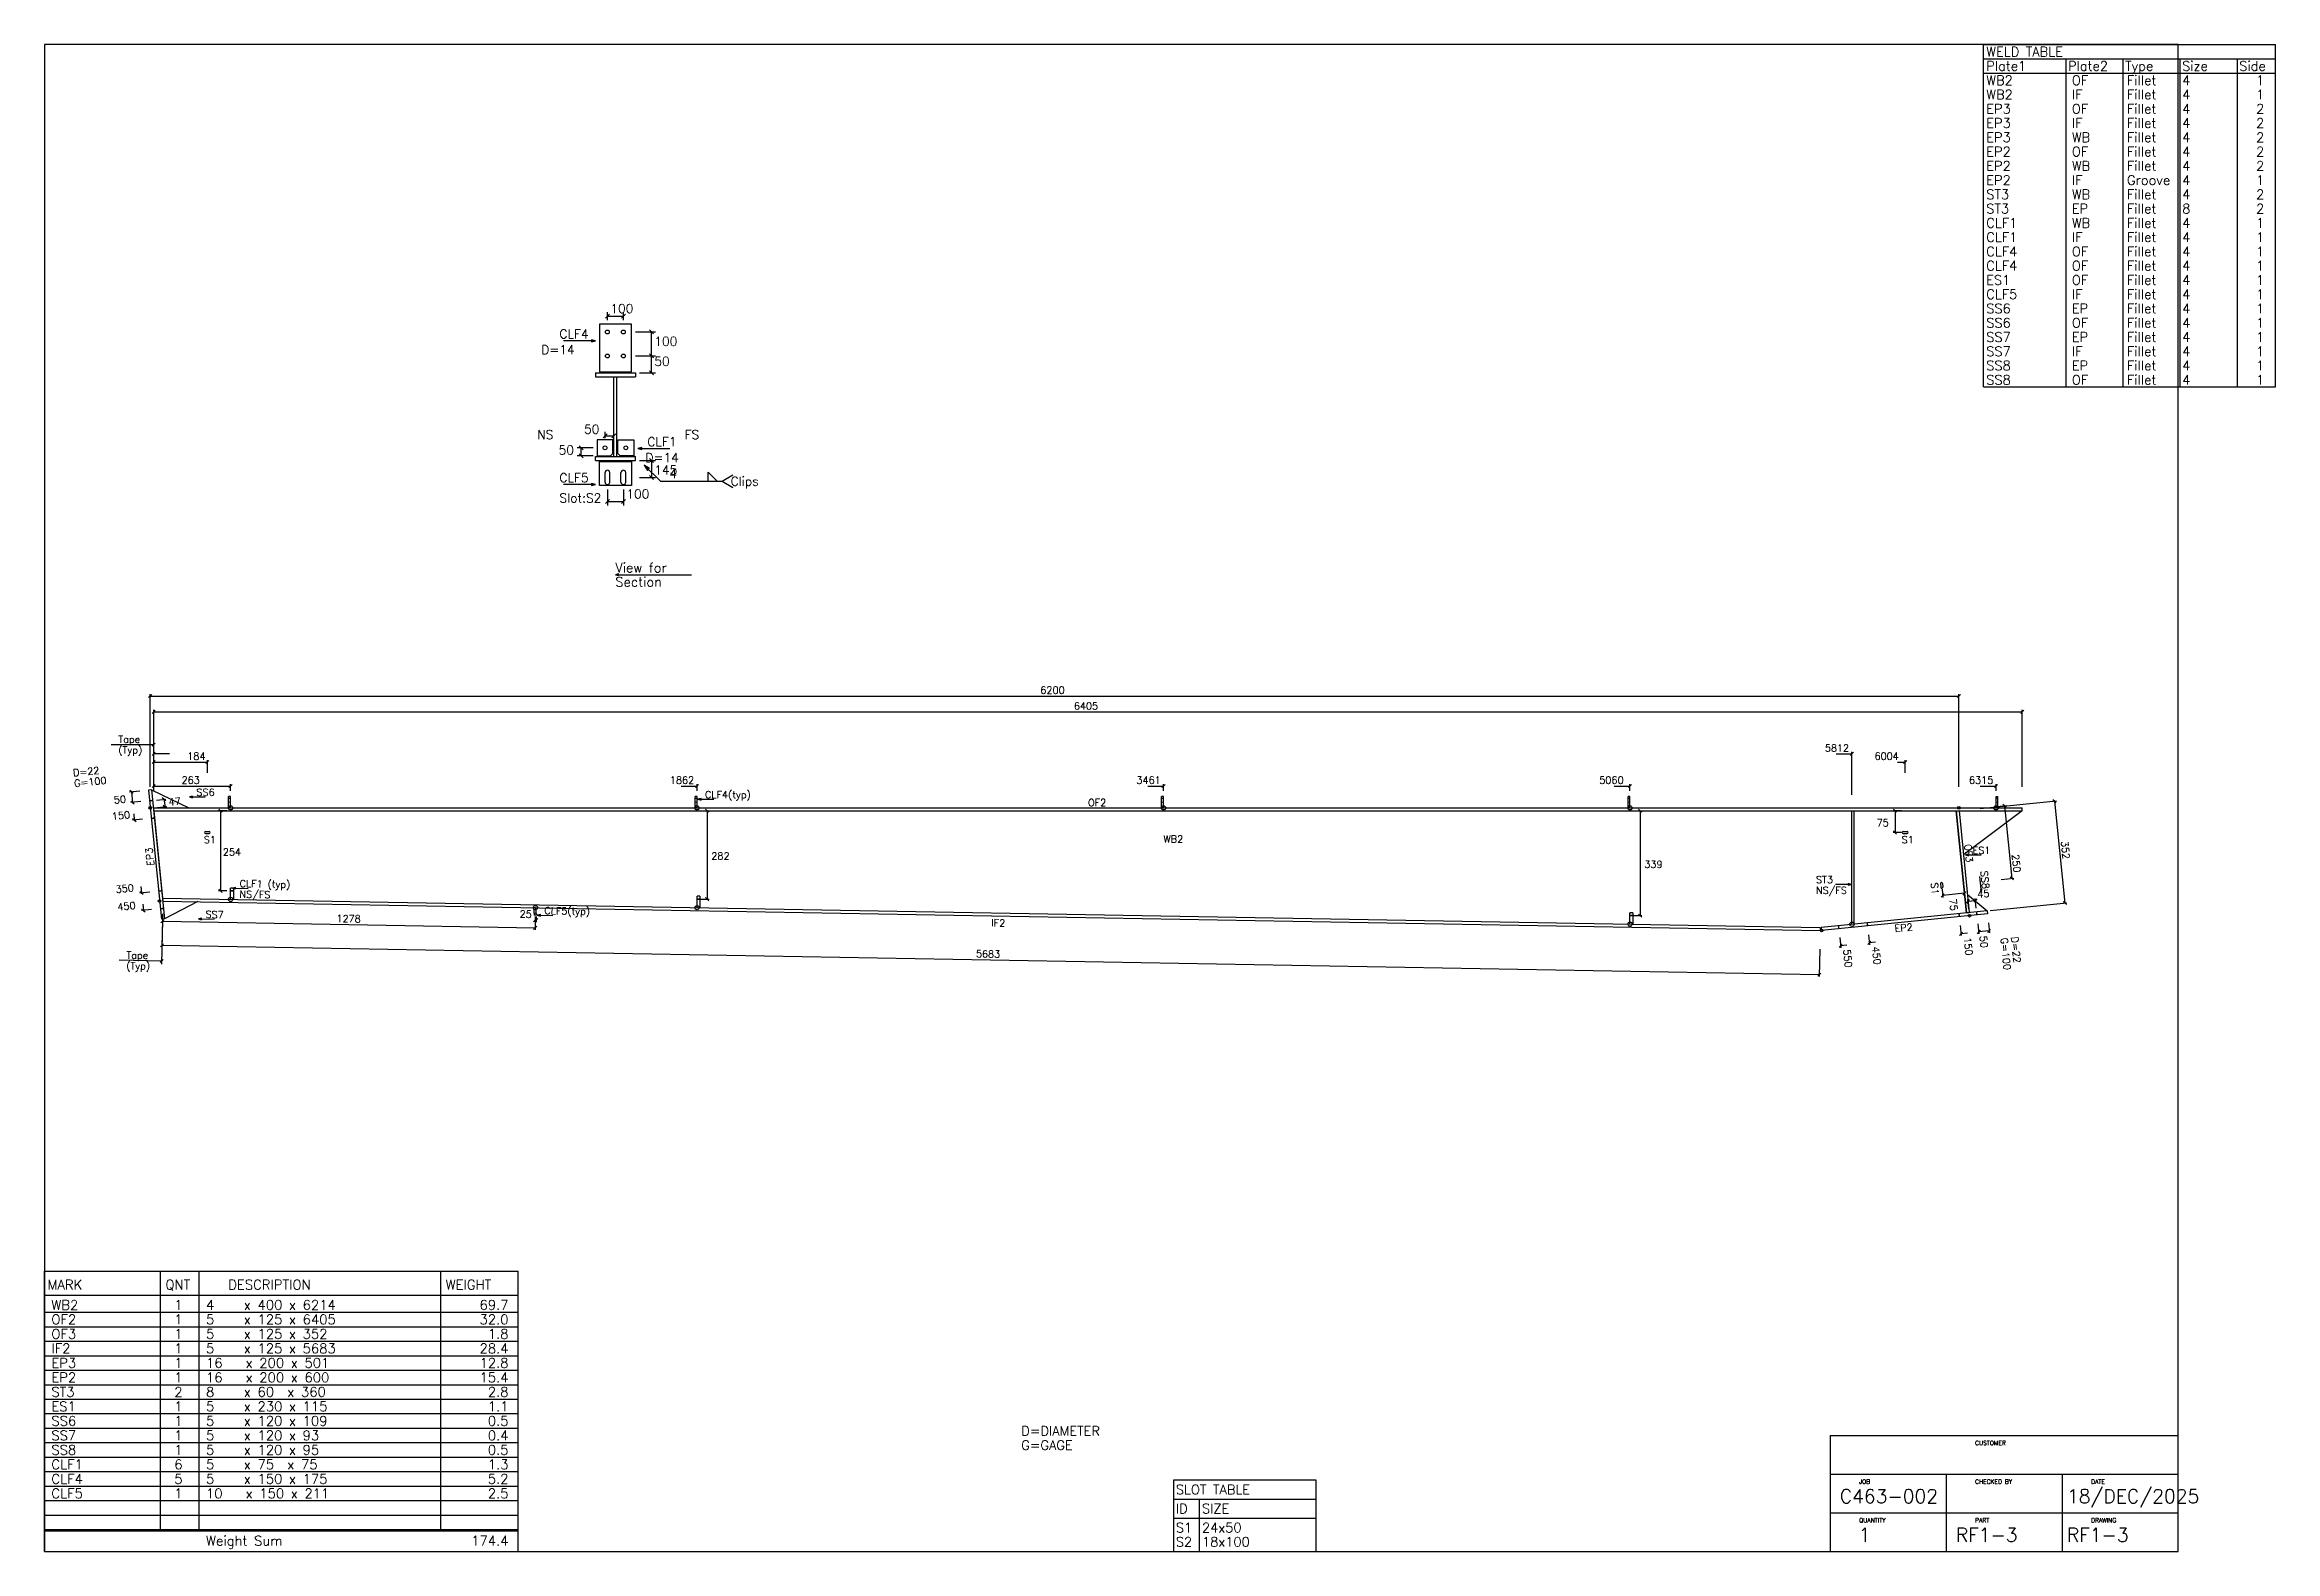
# Model space of a CAD drawing. Extents: x 0 to 879, y 0 to 594.
import ezdxf
from ezdxf.enums import TextEntityAlignment as Align

# ---------------------------------------------------------------- set-up
doc = ezdxf.new("R2010")
doc.units = 0
doc.linetypes.add('CONTIN', pattern=[0])
doc.linetypes.add('DASHED', pattern=[2.3812, 1.5875, -0.7937])
doc.layers.get('0').update_dxf_attribs({"linetype": 'CONTIN'})
for name, color, linetype in [('1', 7, 'CONTIN'), ('11', 7, 'CONTIN'), ('12', 2, 'CONTIN'), ('13', 2, 'CONTIN'), ('14', 7, 'CONTIN'), ('15', 6, 'CONTIN'), ('2', 7, 'CONTIN'), ('20', 7, 'CONTIN'), ('21', 7, 'CONTIN'), ('22', 7, 'CONTIN'), ('3', 1, 'CONTIN'), ('4', 1, 'CONTIN'), ('5', 7, 'CONTIN'), ('6', 4, 'CONTIN'), ('7', 3, 'DASHED'), ('9', 7, 'CONTIN')]:
    doc.layers.add(name, color=color, linetype=linetype)
doc.styles.add('SIMPLEX', font='SIMPLEX')

# ---------------------------------------------------------------- blocks, each defined once
blk = doc.blocks.new('SLOTTD')
at = {"layer": '6'}
for p, q in [((-25.4, 12.7), (25.4, 12.7)), ((-25.4, -12.7), (25.4, -12.7))]:
    blk.add_line(p, q, dxfattribs=at)
for centre, start, end in [((-25.4, 0), 90, 270), ((25.4, 0), 270, 90)]:
    blk.add_arc(centre, 12.7, start, end, dxfattribs=at)
blk = doc.blocks.new('ARROW')
at = {"layer": '2'}
blk.add_line((-0.635, -0.635), (0.635, 0.635), dxfattribs=at)
blk = doc.blocks.new('FLGHOL')
at = {"layer": '6'}
blk.add_solid([(-6.35, 0), (6.35, 0), (-6.35, 25.4), (6.35, 25.4)], dxfattribs=at)
blk = doc.blocks.new('GRTCLPB')
at = {"layer": '13'}
for p, q in [((-12.7, 0), (-12.7, 152.4)), ((-12.7, 152.4), (12.7, 152.4)), ((-12.7, 0), (12.7, 0)), ((12.7, 0), (12.7, 152.4))]:
    blk.add_line(p, q, dxfattribs=at)
at = {"layer": '6'}
for points in [[(-12.7, 119.38), (12.7, 119.38), (-12.7, 134.62), (12.7, 134.62)], [(-12.7, 68.58), (12.7, 68.58), (-12.7, 83.82), (12.7, 83.82)]]:
    blk.add_solid(points, dxfattribs=at)
blk = doc.blocks.new('ARROWP')
for p, q in [((0, 0), (-1.27, 0.317)), ((-1.27, 0.317), (-1.27, -0.317)), ((-1.27, -0.317), (0, 0))]:
    blk.add_line(p, q)
blk = doc.blocks.new('GRTCLP1')
at = {"layer": '13'}
for p, q in [((-12.7, 0), (-12.7, 101.6)), ((-12.7, 101.6), (12.7, 101.6)), ((-12.7, 0), (12.7, 0)), ((12.7, 0), (12.7, 101.6))]:
    blk.add_line(p, q, dxfattribs=at)
at = {"layer": '6'}
blk.add_solid([(-12.7, 68.58), (12.7, 68.58), (-12.7, 83.82), (12.7, 83.82)], dxfattribs=at)
blk = doc.blocks.new('BRCCLP', base_point=(12.7, 0))
at = {"layer": '1'}
blk.add_solid([(-12.7, 68.58), (12.7, 68.58), (-12.7, 83.82), (12.7, 83.82)], dxfattribs=at)
at = {"layer": '2'}
for p in [(-12.7, 101.6), (12.7, 0)]:
    blk.add_line(p, (12.7, 101.6), dxfattribs=at)
blk = doc.blocks.new('CIRCLE')
at = {"layer": '1'}
blk.add_circle((0, 0), 10.2, dxfattribs=at)
blk = doc.blocks.new('ASMPIECE', base_point=(6416.58, 9534.002))
at = {"layer": '1'}
for p, q in [((6416.58, 9543.744), (12821.87, 9543.746)), ((6416.58, 9534.002), (6416.58, 9543.744)), ((6416.58, 9534.002), (12821.87, 9534.003)), ((6416.58, 9534.002), (6446.579, 9234.013)), ((12630.28, 9183.655), (12595.24, 9534.002)), ((12595.34, 9533.032), (12605.04, 9534.002)), ((12595.34, 9533.032), (12630.28, 9183.655)), ((12605.04, 9534.002), (12639.97, 9184.625)), ((12821.87, 9534.003), (12620.2, 9382.359)), ((12821.87, 9534.003), (12821.87, 9543.746)), ((6689.743, 9268.857), (6689.744, 9229.712)), ((6447.167, 9234.003), (6447.555, 9224.252)), ((6447.167, 9234.003), (12128.78, 9133.505)), ((6447.555, 9224.252), (12128.61, 9123.764)), ((8288.743, 9240.574), (8288.743, 9201.428)), ((11486.74, 9184.007), (11486.74, 9144.862)), ((12630.28, 9183.655), (12639.97, 9184.625)), ((12128.78, 9133.505), (12128.61, 9123.764))]:
    blk.add_line(p, q, dxfattribs=at)
at = {"layer": '12'}
for p, q in [((6409.458, 9605.229), (6398.686, 9604.151)), ((6398.686, 9604.151), (6442.93, 9161.708)), ((6409.458, 9605.229), (6453.702, 9162.785)), ((12701.48, 9190.775), (12132.76, 9133.903)), ((12702.56, 9180.003), (12133.84, 9123.132)), ((12701.48, 9190.775), (12702.56, 9180.003)), ((6453.702, 9162.785), (6442.93, 9161.708)), ((12132.76, 9133.903), (12133.84, 9123.132))]:
    blk.add_line(p, q, dxfattribs=at)
at = {"layer": '15'}
for centre in [(6680, 9543.744), (8279, 9543.745), (9878, 9543.745), (11477, 9543.746), (12731.92, 9543.746), (6680, 9229.885), (7725.144, 9201.768), (8279, 9201.601), (11477, 9145.034), (12237.881, 9144.741)]:
    blk.add_circle(centre, 7.275, dxfattribs=at)
at = {"layer": '2'}
for p, q in [((6404.727, 9616.237), (6404.727, 9933.471)), ((6404.727, 9926.976), (12604.06, 9926.977)), ((6416.58, 9616.237), (6416.58, 9879.343)), ((6416.58, 9872.847), (12821.87, 9872.849)), ((12604.06, 9616.238), (12604.06, 9933.473)), ((12821.87, 9616.238), (12821.87, 9879.344)), ((6416.58, 9606.494), (6416.58, 9735.36)), ((6470.708, 9728.865), (6416.58, 9728.865)), ((12183.75, 9728.865), (12237.88, 9728.865)), ((12237.88, 9588.131), (12237.88, 9735.36)), ((6416.58, 9663.91), (6416.58, 9707.213)), ((6416.58, 9700.717), (6600.5, 9700.717)), ((6600.5, 9663.91), (6600.5, 9707.213)), ((12394.26, 9700.718), (12420.24, 9700.718)), ((12420.24, 9663.911), (12420.24, 9707.214)), ((6368.524, 9601.136), (6334.054, 9597.688)), ((6372.144, 9564.941), (6337.673, 9561.494)), ((6340.517, 9598.335), (6344.136, 9562.141)), ((6416.58, 9602.204), (6416.58, 9624.938)), ((6416.58, 9618.442), (6680, 9618.442)), ((6426.003, 9570.328), (6458.319, 9573.56)), ((6451.856, 9572.913), (6455.359, 9547.622)), ((6680, 9602.204), (6680, 9624.938)), ((8224.871, 9618.443), (8279, 9618.443)), ((8279, 9602.204), (8279, 9624.938)), ((9823.871, 9618.443), (9878, 9618.443)), ((9878, 9602.204), (9878, 9624.938)), ((11422.87, 9618.443), (11477, 9618.443)), ((11477, 9602.205), (11477, 9624.939)), ((12677.17, 9541.216), (12938.97, 9567.396)), ((12677.79, 9618.443), (12731.92, 9618.443)), ((12731.92, 9602.205), (12731.92, 9624.939)), ((12932.5, 9566.75), (12967.44, 9217.373)), ((6378.176, 9504.618), (6343.706, 9501.171)), ((6348.014, 9523.361), (6350.168, 9501.817)), ((6429.506, 9545.037), (6461.822, 9548.269)), ((6667.009, 9534.002), (6638.862, 9534.002)), ((6645.358, 9534.002), (6645.358, 9259.113)), ((8291.99, 9534.002), (8320.138, 9534.002)), ((8313.642, 9534.002), (8313.642, 9230.83)), ((11489.99, 9534.002), (11518.14, 9534.002)), ((11511.64, 9534.002), (11511.64, 9174.263)), ((12407.25, 9534.002), (12379.1, 9534.002)), ((12385.6, 9534.002), (12385.6, 9459.002)), ((12724.51, 9546.929), (12767.6, 9551.237)), ((12761.13, 9550.592), (12786.01, 9301.832)), ((12407.25, 9459.002), (12379.1, 9459.002)), ((6403.116, 9255.209), (6368.646, 9251.763)), ((6372.955, 9273.952), (6375.109, 9252.409)), ((6667.009, 9259.113), (6638.862, 9259.113)), ((12546.78, 9264.854), (12549.58, 9236.847)), ((12621.41, 9272.316), (12624.21, 9244.31)), ((12749.38, 9298.17), (12792.47, 9302.479)), ((6409.148, 9194.886), (6374.678, 9191.438)), ((6378.987, 9213.629), (6381.142, 9192.085)), ((6446.79, 9180.956), (6446.215, 9148.483)), ((8291.99, 9230.83), (8320.138, 9230.83)), ((12623.57, 9250.773), (12548.94, 9243.311)), ((12638.68, 9197.552), (12635.45, 9229.867)), ((12636.09, 9223.404), (12661.41, 9225.936)), ((12664, 9200.083), (12660.76, 9232.399)), ((12712.11, 9191.839), (12973.91, 9218.02)), ((6446.33, 9154.978), (7723.919, 9132.379)), ((7724.379, 9158.357), (7723.804, 9125.885)), ((7724.611, 9171.639), (7724.267, 9152.155)), ((7724.381, 9158.649), (7727.423, 9158.596)), ((7727.654, 9171.585), (7727.309, 9152.102)), ((11489.99, 9174.263), (11518.14, 9174.263)), ((12294.56, 9108.74), (12298.01, 9074.27)), ((12609.06, 9140.19), (12612.5, 9105.72)), ((12633.4, 9114.337), (12611.86, 9112.183)), ((12669.38, 9146.223), (12672.83, 9111.751)), ((12708.38, 9121.834), (12672.18, 9118.215)), ((12705.58, 9149.842), (12709.02, 9115.37)), ((6444.875, 9072.715), (12125.93, 8972.228)), ((12127.46, 9058.819), (12125.81, 8965.733)), ((12195.88, 9098.873), (12199.33, 9064.402)), ((12220.23, 9073.02), (12198.69, 9070.865)), ((12318.9, 9082.887), (12297.36, 9080.732))]:
    blk.add_line(p, q, dxfattribs=at)
at = {"layer": '3'}
for p, q in [((6416.58, 9608.698), (6416.58, 9825.213)), ((6416.58, 9760.259), (6271.082, 9760.259)), ((6538.745, 9580.979), (6592.874, 9580.979)), ((8282.248, 9572.976), (8336.376, 9572.976)), ((12626.7, 9382.359), (12680.82, 9382.359)), ((6686.667, 9268.611), (6740.787, 9267.653)), ((12235.71, 9281.509), (12181.58, 9281.506)), ((12681.77, 9254.051), (12676.39, 9307.911)), ((6446.406, 9159.308), (6443.726, 9007.771)), ((6446.406, 9159.308), (6444.76, 9066.221)), ((6569.701, 9162.747), (6623.821, 9161.79)), ((7731.179, 9175.56), (7785.299, 9174.603)), ((6443.917, 9018.595), (6298.442, 9021.169))]:
    blk.add_line(p, q, dxfattribs=at)
at = {"layer": '9'}
for p, q in [((6409.458, 9605.229), (6536.58, 9543.744)), ((12237.88, 9144.741), (12237.89, 9534.002)), ((12237.89, 9534.002), (12244.39, 9534.002)), ((12244.39, 9534.002), (12244.38, 9144.741)), ((6567.536, 9222.129), (6453.702, 9162.785)), ((12633.73, 9247.07), (12701.48, 9190.775))]:
    blk.add_line(p, q, dxfattribs=at)
at = {"layer": '1', "yscale": 0.256, "zscale": 0.256}
for p, xscale in [((6676.752, 9543.744), -0.256), ((8275.752, 9543.745), -0.256), ((9874.752, 9543.745), -0.256), ((11473.75, 9543.746), -0.256), ((12735.17, 9543.746), 0.256)]:
    blk.add_blockref('GRTCLPB', p, dxfattribs=dict(at, xscale=xscale))
at = {"layer": '15', "xscale": 0.426, "yscale": 0.426, "zscale": 0.426}
for p in [(6404.727, 9543.744), (12604.06, 9543.746), (6436.656, 9224.444), (12641.05, 9173.853), (12133.84, 9123.132)]:
    blk.add_blockref('CIRCLE', p, dxfattribs=at)
at = {"layer": '2', "xscale": 8.524, "yscale": 8.524, "zscale": 8.524}
for p, rotation in [((6404.727, 9926.976), 180), ((6416.58, 9872.847), 180), ((6416.58, 9728.865), 180), ((6416.58, 9700.717), 180), ((6340.517, 9598.335), 95.711), ((6344.136, 9562.141), -84.289), ((6416.58, 9618.442), 180), ((6451.856, 9572.913), 95.711), ((12932.5, 9566.75), 95.711), ((6350.168, 9501.817), -84.289), ((6455.359, 9547.622), -84.289), ((6645.358, 9534.002), 90), ((8313.642, 9534.002), 90), ((11511.64, 9534.002), 90), ((12385.6, 9534.002), 90), ((12761.13, 9550.592), 95.711), ((12385.6, 9459.002), -90), ((6375.109, 9252.409), -84.289), ((6645.358, 9259.113), -90), ((12623.57, 9250.773), 5.711), ((12786.01, 9301.832), -84.289), ((6381.142, 9192.085), -84.289), ((8313.642, 9230.83), -90), ((11511.64, 9174.263), -90), ((12548.94, 9243.311), -174.289), ((12636.09, 9223.404), 365.711), ((12661.41, 9225.936), 185.711), ((12967.44, 9217.373), -84.289), ((6446.33, 9154.978), 178.987), ((7723.919, 9132.379), -1.013), ((7724.381, 9158.649), 358.987), ((7727.423, 9158.596), 178.987), ((12611.86, 9112.183), -174.289), ((12672.18, 9118.215), -174.289), ((12708.38, 9121.834), 5.711), ((12198.69, 9070.865), -174.289), ((12297.36, 9080.732), -174.289), ((12125.93, 8972.228), -1.013)]:
    blk.add_blockref('ARROW', p, dxfattribs=dict(at, rotation=rotation))
for p in [(12604.06, 9926.977), (12821.87, 9872.849), (12237.88, 9728.865), (6600.5, 9700.717), (12420.24, 9700.718), (6680, 9618.442), (8279, 9618.443), (9878, 9618.443), (11477, 9618.443), (12731.92, 9618.443)]:
    blk.add_blockref('ARROW', p, dxfattribs=at)
at = {"layer": '3', "xscale": 8.524, "yscale": 8.524, "zscale": 8.524}
blk.add_blockref('ARROW', (6416.58, 9760.259), dxfattribs=at)
for name, p, rotation in [('ARROWP', (6538.745, 9580.979), 180), ('ARROWP', (8282.248, 9572.976), 180), ('ARROWP', (12626.7, 9382.359), 180), ('ARROWP', (6686.667, 9268.611), 178.987), ('ARROWP', (12235.71, 9281.509), 0.004), ('ARROWP', (12681.77, 9254.051), -84.289), ('ARROWP', (7731.179, 9175.56), 178.987), ('ARROWP', (6569.701, 9162.747), 178.987), ('ARROW', (6443.917, 9018.595), -1.013), ('ARROW', (6444.875, 9072.715), 178.987)]:
    blk.add_blockref(name, p, dxfattribs=dict(at, rotation=rotation))
at = {"layer": '6'}
for name, p, xscale, yscale, zscale, rotation in [('FLGHOL', (6402.305, 9567.958), 0.384, 0.426, 0.426, -84.289), ('FLGHOL', (6408.337, 9507.634), 0.384, 0.426, 0.426, -84.289), ('FLGHOL', (6433.278, 9258.226), 0.384, 0.426, 0.426, -84.289), ('SLOTTD', (12545.49, 9277.78), 0.256, 0.256, 0.256, -84.289), ('FLGHOL', (6439.311, 9197.902), 0.384, 0.426, 0.426, -84.289), ('FLGHOL', (12604.96, 9181.124), 0.384, 0.426, 0.426, -174.289), ('FLGHOL', (12665.29, 9187.156), 0.384, 0.426, 0.426, -174.289), ('FLGHOL', (12191.79, 9139.807), 0.384, 0.426, 0.426, -174.289), ('FLGHOL', (12290.47, 9149.674), 0.384, 0.426, 0.426, -174.289)]:
    blk.add_blockref(name, p, dxfattribs=dict(at, xscale=xscale, yscale=yscale, zscale=zscale, rotation=rotation))
at = {"layer": '6', "xscale": 0.256, "yscale": 0.256, "zscale": 0.256}
for p in [(6600.5, 9459.002), (12420.24, 9459.002)]:
    blk.add_blockref('SLOTTD', p, dxfattribs=at)
at = {"layer": '7', "xscale": -0.384, "yscale": 0.384, "zscale": 0.384}
for p in [(6680, 9229.885), (8279, 9201.601), (11477, 9145.034)]:
    blk.add_blockref('BRCCLP', p, dxfattribs=at)
at = {"layer": '7', "xscale": 0.256, "yscale": 0.256, "zscale": 0.256, "rotation": 185.713}
blk.add_blockref('GRTCLP1', (7721.897, 9201.71), dxfattribs=at)
at = {"layer": '11', "style": 'SIMPLEX'}
for s, p in [('6200', (9455.894, 9935.059)), ('6405', (9570.726, 9880.931)), ('184', (6531.792, 9708.8)), ('5812', (12144.92, 9736.948)), ('6004', (12315.16, 9708.801)), ('263', (6511.916, 9626.525)), ('1862', (8186.043, 9626.526)), ('3461', (9785.043, 9626.526)), ('5060', (11371.92, 9626.527)), ('6315', (12638.96, 9626.527)), ('75', (12322.52, 9480.336)), ('254', (6653.441, 9380.392)), ('282', (8328.221, 9366.25)), ('339', (11526.22, 9337.967))]:
    blk.add_text(s, height=24.25, dxfattribs=at).set_placement(p)
for s, rotation, p in [('50', 5.711, (6281.17, 9557.875)), ('47', 5.711, (6468.702, 9550.97)), ('150', 5.711, (6274.535, 9502.377)), ('352', -84.289, (12954.4, 9429.06)), ('250', -84.289, (12786.01, 9383.067)), ('350', 5.711, (6287.411, 9251.763)), ('45', 5.711, (12668.65, 9234.783)), ('450', 5.711, (6293.443, 9191.438)), ('1278', -1.013, (7042.837, 9152.511)), ('25', -1.013, (7670.993, 9167.679)), ('75', -84.289, (12571.62, 9230.927)), ('50', -84.289, (12675.64, 9103.909)), ('5683', -1.013, (9234.752, 9031.451)), ('550', -84.289, (12208.18, 9057.163)), ('450', -84.289, (12306.85, 9067.03)), ('150', -84.289, (12621.35, 9098.48))]:
    blk.add_text(s, height=24.25, rotation=rotation, dxfattribs=at).set_placement(p)
at = {"layer": '21', "style": 'SIMPLEX'}
for s, rotation, p in [('D=22', 5.711, (6141.536, 9651.549)), ('G=100', 5.711, (6145.156, 9615.354)), ('G=100', -84.289, (12747.37, 9097.446)), ('D=22', -84.289, (12783.56, 9101.065))]:
    blk.add_text(s, height=24.25, rotation=rotation, dxfattribs=at).set_placement(p)
at = {"layer": '3', "style": 'SIMPLEX'}
for s, p in [('Tape', (6295.332, 9766.321)), ('(Typ)', (6295.332, 9729.947)), ('SS6', (6562.995, 9585.021)), ('CLF4(typ)', (8306.497, 9577.017)), ('OF2', (9619.226, 9549.808)), ('S1', (6588.375, 9422.627)), ('WB2', (9878, 9424.879)), ('S1', (12408.12, 9422.628)), ('ES1', (12650.95, 9386.4))]:
    blk.add_text(s, height=24.25, dxfattribs=at).set_placement(p)
for s, rotation, p in [('OF3', -84.289, (12622.73, 9417.989)), ('EP3', 95.71, (6418.396, 9346.133)), ('CLF1 (typ)', -1.013, (6710.984, 9272.223)), ('NS/FS', -1.013, (6710.341, 9235.854)), ('ST3', 0.004, (12114.46, 9285.542)), ('NS/FS', 0.004, (12114.46, 9249.168)), ('S1', -84.289, (12508.09, 9286.226)), ('SS8', -84.289, (12678.55, 9326.841)), ('SS7', -1.013, (6594.019, 9166.359)), ('CLF5(typ)', -1.013, (7755.496, 9179.172)), ('IF2', -1.013, (9287.438, 9137.639)), ('EP2', 5.71, (12385.02, 9117.786)), ('Tape', -1.013, (6322.795, 9026.801)), ('(Typ)', -1.013, (6322.152, 8990.432))]:
    blk.add_text(s, height=24.25, rotation=rotation, dxfattribs=at).set_placement(p)
blk = doc.blocks.new('ASMPLATE')
at = {"layer": '14'}
for p, q in [((0, 0), (0, 110.49)), ((0, 110.49), (186.69, 110.49)), ((45.72, 8.096), (45.72, 110.49)), ((60.96, 8.096), (60.96, 110.49)), ((156.21, 8.096), (156.21, 110.49)), ((156.21, 8.096), (156.21, 110.49)), ((186.69, 8.096), (186.69, 110.49)), ((186.69, 0), (186.69, 110.49)), ((0, 100.965), (186.69, 100.965)), ((0, 94.298), (186.69, 94.298)), ((0, 88.583), (186.69, 88.583)), ((0, 82.868), (186.69, 82.868)), ((0, 77.153), (186.69, 77.153)), ((0, 71.438), (186.69, 71.438)), ((0, 65.723), (186.69, 65.723)), ((0, 60.008), (186.69, 60.008)), ((0, 54.293), (186.69, 54.293)), ((0, 48.578), (186.69, 48.578)), ((0, 42.863), (186.69, 42.863)), ((0, 37.148), (186.69, 37.148)), ((0, 31.433), (186.69, 31.433)), ((0, 25.718), (186.69, 25.718)), ((0, 20.003), (186.69, 20.003)), ((0, 14.288), (186.69, 14.288)), ((0, 8.573), (186.69, 8.573)), ((0, 8.096), (186.69, 8.096)), ((0, 0), (186.69, 0))]:
    blk.add_line(p, q, dxfattribs=at)
at = {"layer": '14', "style": 'SIMPLEX'}
for s, p in [('MARK', (1.143, 103.251)), ('QNT', (47.625, 103.251)), ('DESCRIPTION', (72.39, 103.251)), ('WEIGHT', (158.115, 103.251)), ('WB2', (2.667, 95.25)), ('  1', (45.91, 95.25)), ('4    x 400 x 6214', (63.627, 95.25)), ('OF2', (2.667, 89.535)), ('  1', (45.91, 89.535)), ('5    x 125 x 6405', (63.627, 89.535)), ('OF3', (2.667, 83.82)), ('IF2', (2.667, 78.105)), ('  1', (45.91, 83.82)), ('  1', (45.91, 78.105)), ('5    x 125 x 352', (63.627, 83.82)), ('5    x 125 x 5683', (63.627, 78.105)), ('EP3', (2.667, 72.39)), ('EP2', (2.667, 66.675)), ('  1', (45.91, 72.39)), ('  1', (45.91, 66.675)), ('16   x 200 x 501', (63.627, 72.39)), ('16   x 200 x 600', (63.627, 66.675)), ('ST3', (2.667, 60.96)), ('  2', (45.91, 60.96)), ('8    x 60  x 360', (63.627, 60.96)), ('SS6', (2.667, 49.53)), ('ES1', (2.667, 55.245)), ('  1', (45.91, 55.245)), ('  1', (45.91, 49.53)), ('5    x 230 x 115', (63.627, 55.245)), ('5    x 120 x 109', (63.627, 49.53)), ('SS7', (2.667, 43.815)), ('  1', (45.91, 43.815)), ('5    x 120 x 93', (63.627, 43.815)), ('SS8', (2.667, 38.1)), ('CLF1', (2.667, 32.385)), ('  6', (45.91, 32.385)), ('  1', (45.91, 38.1)), ('5    x 120 x 95', (63.627, 38.1)), ('5    x 75  x 75', (63.627, 32.385)), ('CLF4', (2.667, 26.67)), ('  5', (45.91, 26.67)), ('5    x 150 x 175', (63.627, 26.67)), ('CLF5', (2.667, 20.955)), ('  1', (45.91, 20.955)), ('10   x 150 x 211', (63.627, 20.955)), ('Weight Sum', (63.627, 2.286))]:
    blk.add_text(s, height=3.81, dxfattribs=at).set_placement(p)
for s, p in [('   69.7', (182.88, 95.25)), ('   32.0', (182.88, 89.535)), ('   28.4', (182.88, 78.105)), ('    1.8', (182.88, 83.82)), ('   12.8', (182.88, 72.39)), ('   15.4', (182.88, 66.675)), ('    2.8', (182.88, 60.96)), ('    0.5', (182.88, 49.53)), ('    1.1', (182.88, 55.245)), ('    0.4', (182.88, 43.815)), ('    0.5', (182.88, 38.1)), ('    1.3', (182.88, 32.385)), ('    5.2', (182.88, 26.67)), ('    2.5', (182.88, 20.955)), ('  174.4', (182.88, 2.286))]:
    blk.add_text(s, height=3.81, dxfattribs=at).set_placement(p, align=Align.RIGHT)
blk = doc.blocks.new('ASMTITLE')
for p, q in [((0, 30.48), (91.44, 30.48)), ((0, 30.48), (0, 0)), ((91.44, 0), (91.44, 30.48)), ((0, 20.32), (91.44, 20.32)), ((30.48, 20.32), (30.48, 0)), ((60.96, 20.32), (60.96, 0)), ((0, 10.16), (91.44, 10.16)), ((0, 0), (91.44, 0))]:
    blk.add_line(p, q)
at = {"style": 'SIMPLEX'}
for s, height, p in [('CUSTOMER', 1.143, (38.1, 27.94)), ('JOB', 1.143, (7.62, 17.78)), ('CHECKED BY', 1.143, (38.1, 17.78)), ('DATE', 1.143, (68.58, 17.78)), ('C463-002', 3.607, (2.54, 12.7)), ('18/DEC/2025', 3.607, (62.23, 12.7)), ('QUANTITY', 1.143, (7.62, 7.62)), ('  1', 3.607, (2.54, 2.54)), ('RF1-3', 3.607, (33.02, 2.54)), ('PART', 1.143, (38.1, 7.62)), ('RF1-3', 3.607, (62.23, 2.54)), ('DRAWING', 1.143, (68.58, 7.62))]:
    blk.add_text(s, height=height, dxfattribs=at).set_placement(p)
blk = doc.blocks.new('ASMSECTN')
at = {"layer": '1'}
for p, q in [((-6.35, 27.94), (6.35, 27.94)), ((-6.35, 27.94), (-6.35, 26.67)), ((-6.35, 26.67), (6.35, 26.67)), ((-0.508, 1.27), (-0.508, 26.67)), ((0.508, 1.27), (0.508, 26.67)), ((6.35, 27.94), (6.35, 26.67)), ((-6.35, 0), (-6.35, 1.27)), ((-6.35, 1.27), (6.35, 1.27)), ((-6.35, 0), (6.35, 0)), ((6.35, 0), (6.35, 1.27))]:
    blk.add_line(p, q, dxfattribs=at)
at = {"layer": '13'}
for p, q in [((5.08, 43.434), (-5.08, 43.434)), ((-5.08, 43.434), (-5.08, 28.194)), ((5.08, 28.194), (5.08, 43.434)), ((-5.08, 28.194), (5.08, 28.194)), ((-0.762, 6.604), (-5.842, 6.604)), ((-5.842, 6.604), (-5.842, 1.524)), ((-5.842, 1.524), (-1.524, 1.524)), ((-0.762, 2.286), (-1.524, 1.524)), ((-0.762, 2.286), (-0.762, 6.604)), ((0.762, 6.604), (5.842, 6.604)), ((0.762, 2.286), (0.762, 6.604)), ((0.762, 2.286), (1.524, 1.524)), ((5.842, 1.524), (1.524, 1.524)), ((5.842, 6.604), (5.842, 1.524)), ((-5.08, -0.254), (5.08, -0.254)), ((-5.08, -7.874), (-5.08, -0.254)), ((5.08, -0.254), (5.08, -7.874)), ((5.08, -7.874), (-5.08, -7.874))]:
    blk.add_line(p, q, dxfattribs=at)
at = {"layer": '3'}
for p, q in [((-2.54, 44.704), (-2.54, 47.244)), ((-2.54, 45.974), (2.54, 45.974)), ((2.54, 44.704), (2.54, 47.244)), ((-6.35, 38.1), (-16.51, 38.1)), ((6.35, 40.894), (12.7, 40.894)), ((11.43, 27.94), (11.43, 40.894)), ((6.35, 33.274), (12.7, 33.274)), ((7.62, 27.94), (12.7, 27.94)), ((-3.302, 7.112), (-3.302, 9.144)), ((-3.302, 7.874), (-0.508, 7.874)), ((-0.508, 7.874), (-0.508, 9.144)), ((-7.112, 4.064), (-12.192, 4.064)), ((-7.112, 1.524), (-12.192, 1.524)), ((-10.922, 1.524), (-10.922, 4.064)), ((7.112, 3.81), (17.272, 3.81)), ((7.62, 0), (12.7, 0)), ((11.43, 0), (11.43, -5.334)), ((7.62, -5.334), (12.7, -5.334)), ((-6.35, -7.62), (-16.51, -7.62)), ((-2.54, -9.144), (-2.54, -14.224)), ((-2.54, -12.954), (2.54, -12.954)), ((2.54, -9.144), (2.54, -14.224))]:
    blk.add_line(p, q, dxfattribs=at)
at = {"layer": '4'}
for p, q in [((9.195, -1.422), (14.315, -6.543)), ((14.315, -6.543), (33.091, -6.543)), ((29.535, -3.698), (32.38, -6.543)), ((29.535, -6.543), (29.535, -3.698)), ((33.091, -6.543), (33.945, -6.543)), ((33.945, -6.543), (37.358, -4.552)), ((33.945, -6.543), (37.358, -8.534))]:
    blk.add_line(p, q, dxfattribs=at)
at = {"layer": '1'}
for p, rotation in [((-2.54, 45.974), 180), ((11.43, 40.894), 90), ((11.43, 33.274), 270), ((11.43, 33.274), 90), ((11.43, 27.94), 270), ((-0.508, 7.874), 180), ((-10.922, 4.064), 270), ((-10.922, 1.524), 90), ((11.43, 0), 90), ((11.43, -5.334), 270), ((-2.54, -12.954), 180)]:
    blk.add_blockref('ARROW', p, dxfattribs=dict(at, rotation=rotation))
for p in [(2.54, 45.974), (-3.302, 7.874), (2.54, -12.954)]:
    blk.add_blockref('ARROW', p, dxfattribs=at)
at = {"layer": '1', "xscale": 0.06, "yscale": 0.06, "zscale": 0.06}
for p in [(-2.54, 40.894), (2.54, 40.894), (-2.54, 33.274), (2.54, 33.274), (-3.302, 4.064), (3.302, 4.064)]:
    blk.add_blockref('CIRCLE', p, dxfattribs=at)
at = {"layer": '1', "xscale": 0.06, "yscale": 0.06, "zscale": 0.06, "rotation": 90}
for p in [(-2.54, -5.334), (2.54, -5.334)]:
    blk.add_blockref('SLOTTD', p, dxfattribs=at)
at = {"layer": '3'}
for p in [(-6.35, 38.1), (-6.35, -7.62)]:
    blk.add_blockref('ARROWP', p, dxfattribs=at)
at = {"layer": '3', "rotation": 180}
blk.add_blockref('ARROWP', (7.112, 3.81), dxfattribs=at)
at = {"layer": '4', "xscale": 1.5, "yscale": 1.5, "zscale": 1.5, "rotation": 135}
blk.add_blockref('ARROWP', (9.195, -1.422), dxfattribs=at)
at = {"layer": '1', "style": 'SIMPLEX'}
for s, p in [('CLF4', (-17.78, 38.862)), ('CLF1', (10.16, 4.572)), ('CLF5', (-17.78, -6.858)), ('Slot:S2', (-17.78, -13.31))]:
    blk.add_text(s, height=2.845, dxfattribs=at).set_placement(p)
at = {"layer": '21', "style": 'SIMPLEX'}
for p in [(-23.571, 33.833), (9.55, -0.457)]:
    blk.add_text('D=14', height=2.845, dxfattribs=at).set_placement(p)
at = {"layer": '3', "style": 'SIMPLEX'}
for s, p in [('100', (-1.592, 46.922)), ('100', (12.378, 36.508)), ('50', (12.378, 30.158)), ('NS', (-24.841, 6.858)), ('50', (-9.94, 8.568)), ('FS', (21.996, 6.858)), ('50', (-18.068, 1.964)), ('145', (12.378, -4.386)), ('100', (3.488, -12.006))]:
    blk.add_text(s, height=2.845, dxfattribs=at).set_placement(p)
at = {"layer": '4', "style": 'SIMPLEX'}
blk.add_text('Clips', height=2.845, dxfattribs=at).set_placement((36.647, -7.965))
at = {"layer": '5', "style": 'SIMPLEX'}
blk.add_text('4', height=2.845, dxfattribs=at).set_placement((17.16, -5.595))
blk = doc.blocks.new('ASMBOLT')
at = {"layer": '21', "style": 'SIMPLEX'}
for s, p in [('D=DIAMETER', (0, 5.715)), ('G=GAGE', (0, 0))]:
    blk.add_text(s, height=3.81, dxfattribs=at).set_placement(p)
blk = doc.blocks.new('ASMVIEW')
at = {"layer": '21'}
blk.add_line((0, 0), (30.48, 0), dxfattribs=at)
at = {"layer": '21', "rotation": 180}
blk.add_blockref('ARROWP', (0, 0), dxfattribs=at)
at = {"layer": '21', "style": 'SIMPLEX'}
for s, p in [('View for', (0, 0.953)), ('Section', (0, -4.762))]:
    blk.add_text(s, height=3.81, dxfattribs=at).set_placement(p)
blk = doc.blocks.new('ASMSLOT')
for p, q in [((57.15, 28.575), (0, 28.575)), ((0, 28.575), (0, 0)), ((57.15, 0), (57.15, 28.575)), ((0, 20.955), (57.15, 20.955)), ((10.478, 0), (10.478, 20.955)), ((57.15, 0), (57.15, 20.955)), ((0, 13.335), (57.15, 13.335)), ((0, 0), (57.15, 0))]:
    blk.add_line(p, q)
at = {"style": 'SIMPLEX'}
for s, p in [('SLOT TABLE', (0.953, 22.86)), ('ID', (0.953, 15.24)), ('SIZE', (11.43, 15.24)), ('S1', (0.953, 7.62)), ('24x50', (11.43, 7.62)), ('S2', (0.953, 1.905)), ('18x100', (11.43, 1.905))]:
    blk.add_text(s, height=3.81, dxfattribs=at).set_placement(p)
blk = doc.blocks.new('ASM_WELD', base_point=(0, 137.16))
at = {"layer": '20'}
for p, q in [((0, 137.16), (116.967, 137.16)), ((0, 0), (0, 137.16)), ((116.967, 0), (116.967, 137.16)), ((0, 131.445), (116.967, 131.445)), ((0, 125.73), (116.967, 125.73)), ((33.147, 0), (33.147, 131.445)), ((56.007, 0), (56.007, 131.445)), ((78.867, 0), (78.867, 131.445)), ((101.727, 0), (101.727, 131.445)), ((0, 0), (116.967, 0))]:
    blk.add_line(p, q, dxfattribs=at)
at = {"layer": '14', "style": 'SIMPLEX'}
for s, p in [('WELD TABLE', (1.143, 132.398)), ('Plate1', (1.143, 126.683)), ('Plate2', (33.909, 126.683)), ('Type', (56.769, 126.683)), ('Size', (79.629, 126.683)), ('Side', (102.489, 126.683)), ('WB2', (1.143, 120.968)), ('WB2', (1.143, 115.253)), ('OF', (35.433, 120.968)), ('IF', (35.433, 115.253)), ('Fillet', (57.531, 120.968)), ('Fillet', (57.531, 115.253)), ('4', (79.629, 120.968)), ('4', (79.629, 115.253)), ('  1', (104.013, 120.968)), ('  1', (104.013, 115.253)), ('EP3', (1.143, 109.538)), ('EP3', (1.143, 103.823)), ('OF', (35.433, 109.538)), ('IF', (35.433, 103.823)), ('Fillet', (57.531, 109.538)), ('Fillet', (57.531, 103.823)), ('4', (79.629, 109.538)), ('4', (79.629, 103.823)), ('  2', (104.013, 109.538)), ('  2', (104.013, 103.823)), ('EP3', (1.143, 98.108)), ('WB', (35.433, 98.108)), ('Fillet', (57.531, 98.108)), ('4', (79.629, 98.108)), ('  2', (104.013, 98.108)), ('EP2', (1.143, 92.393)), ('EP2', (1.143, 86.678)), ('WB', (35.433, 86.678)), ('OF', (35.433, 92.393)), ('Fillet', (57.531, 92.393)), ('Fillet', (57.531, 86.678)), ('4', (79.629, 92.393)), ('4', (79.629, 86.678)), ('  2', (104.013, 92.393)), ('  2', (104.013, 86.678)), ('EP2', (1.143, 80.963)), ('IF', (35.433, 80.963)), ('Groove', (57.531, 80.963)), ('4', (79.629, 80.963)), ('  1', (104.013, 80.963)), ('ST3', (1.143, 75.248)), ('ST3', (1.143, 69.533)), ('WB', (35.433, 75.248)), ('EP', (35.433, 69.533)), ('Fillet', (57.531, 75.248)), ('Fillet', (57.531, 69.533)), ('4', (79.629, 75.248)), ('8', (79.629, 69.533)), ('  2', (104.013, 75.248)), ('  2', (104.013, 69.533)), ('CLF1', (1.143, 63.818)), ('WB', (35.433, 63.818)), ('Fillet', (57.531, 63.818)), ('4', (79.629, 63.818)), ('  1', (104.013, 63.818)), ('CLF1', (1.143, 58.103)), ('CLF4', (1.143, 52.388)), ('OF', (35.433, 52.388)), ('IF', (35.433, 58.103)), ('Fillet', (57.531, 58.103)), ('Fillet', (57.531, 52.388)), ('4', (79.629, 58.103)), ('4', (79.629, 52.388)), ('  1', (104.013, 58.103)), ('  1', (104.013, 52.388)), ('CLF4', (1.143, 46.673)), ('ES1', (1.143, 40.958)), ('OF', (35.433, 46.673)), ('OF', (35.433, 40.958)), ('Fillet', (57.531, 46.673)), ('Fillet', (57.531, 40.958)), ('4', (79.629, 46.673)), ('4', (79.629, 40.958)), ('  1', (104.013, 46.673)), ('  1', (104.013, 40.958)), ('CLF5', (1.143, 35.243)), ('IF', (35.433, 35.243)), ('Fillet', (57.531, 35.243)), ('4', (79.629, 35.243)), ('  1', (104.013, 35.243)), ('SS6', (1.143, 29.528)), ('SS6', (1.143, 23.813)), ('OF', (35.433, 23.813)), ('EP', (35.433, 29.528)), ('Fillet', (57.531, 29.528)), ('Fillet', (57.531, 23.813)), ('4', (79.629, 29.528)), ('4', (79.629, 23.813)), ('  1', (104.013, 29.528)), ('  1', (104.013, 23.813)), ('SS7', (1.143, 18.098)), ('EP', (35.433, 18.098)), ('Fillet', (57.531, 18.098)), ('4', (79.629, 18.098)), ('  1', (104.013, 18.098)), ('SS7', (1.143, 12.383)), ('SS8', (1.143, 6.668)), ('IF', (35.433, 12.383)), ('EP', (35.433, 6.668)), ('Fillet', (57.531, 12.383)), ('Fillet', (57.531, 6.668)), ('4', (79.629, 12.383)), ('4', (79.629, 6.668)), ('  1', (104.013, 12.383)), ('  1', (104.013, 6.668)), ('SS8', (1.143, 0.953)), ('OF', (35.433, 0.953)), ('Fillet', (57.531, 0.953)), ('4', (79.629, 0.953)), ('  1', (104.013, 0.953))]:
    blk.add_text(s, height=3.81, dxfattribs=at).set_placement(p)

msp = doc.modelspace()

# ---------------------------------------------------------------- linework, layer by layer
at = {"layer": '22'}
for p, q in [((841, 594), (0, 594)), ((0, 594), (0, 0)), ((841, 0), (841, 594)), ((0, 0), (841, 0))]:
    msp.add_line(p, q, dxfattribs=at)

# ---------------------------------------------------------------- block references
for name, p, xscale, yscale, zscale in [('ASM_WELD', (764.269, 594), 0.984, 0.984, 0.984), ('ASMSECTN', (225, 430), 1.24, 1.24, 1.24), ('ASMVIEW', (225, 385), 0.984, 0.984, 0.984), ('ASMPIECE', (43, 292), 0.115, 0.115, 0.115), ('ASMBOLT', (385, 40), 0.984, 0.984, 0.984), ('ASMTITLE', (703.84, 0), 1.5, 1.5, 1.5), ('ASMSLOT', (445, 0), 0.984, 0.984, 0.984)]:
    msp.add_blockref(name, p, dxfattribs=dict(xscale=xscale, yscale=yscale, zscale=zscale))
msp.add_blockref('ASMPLATE', (0, 0))

doc.saveas('drawing.dxf')
